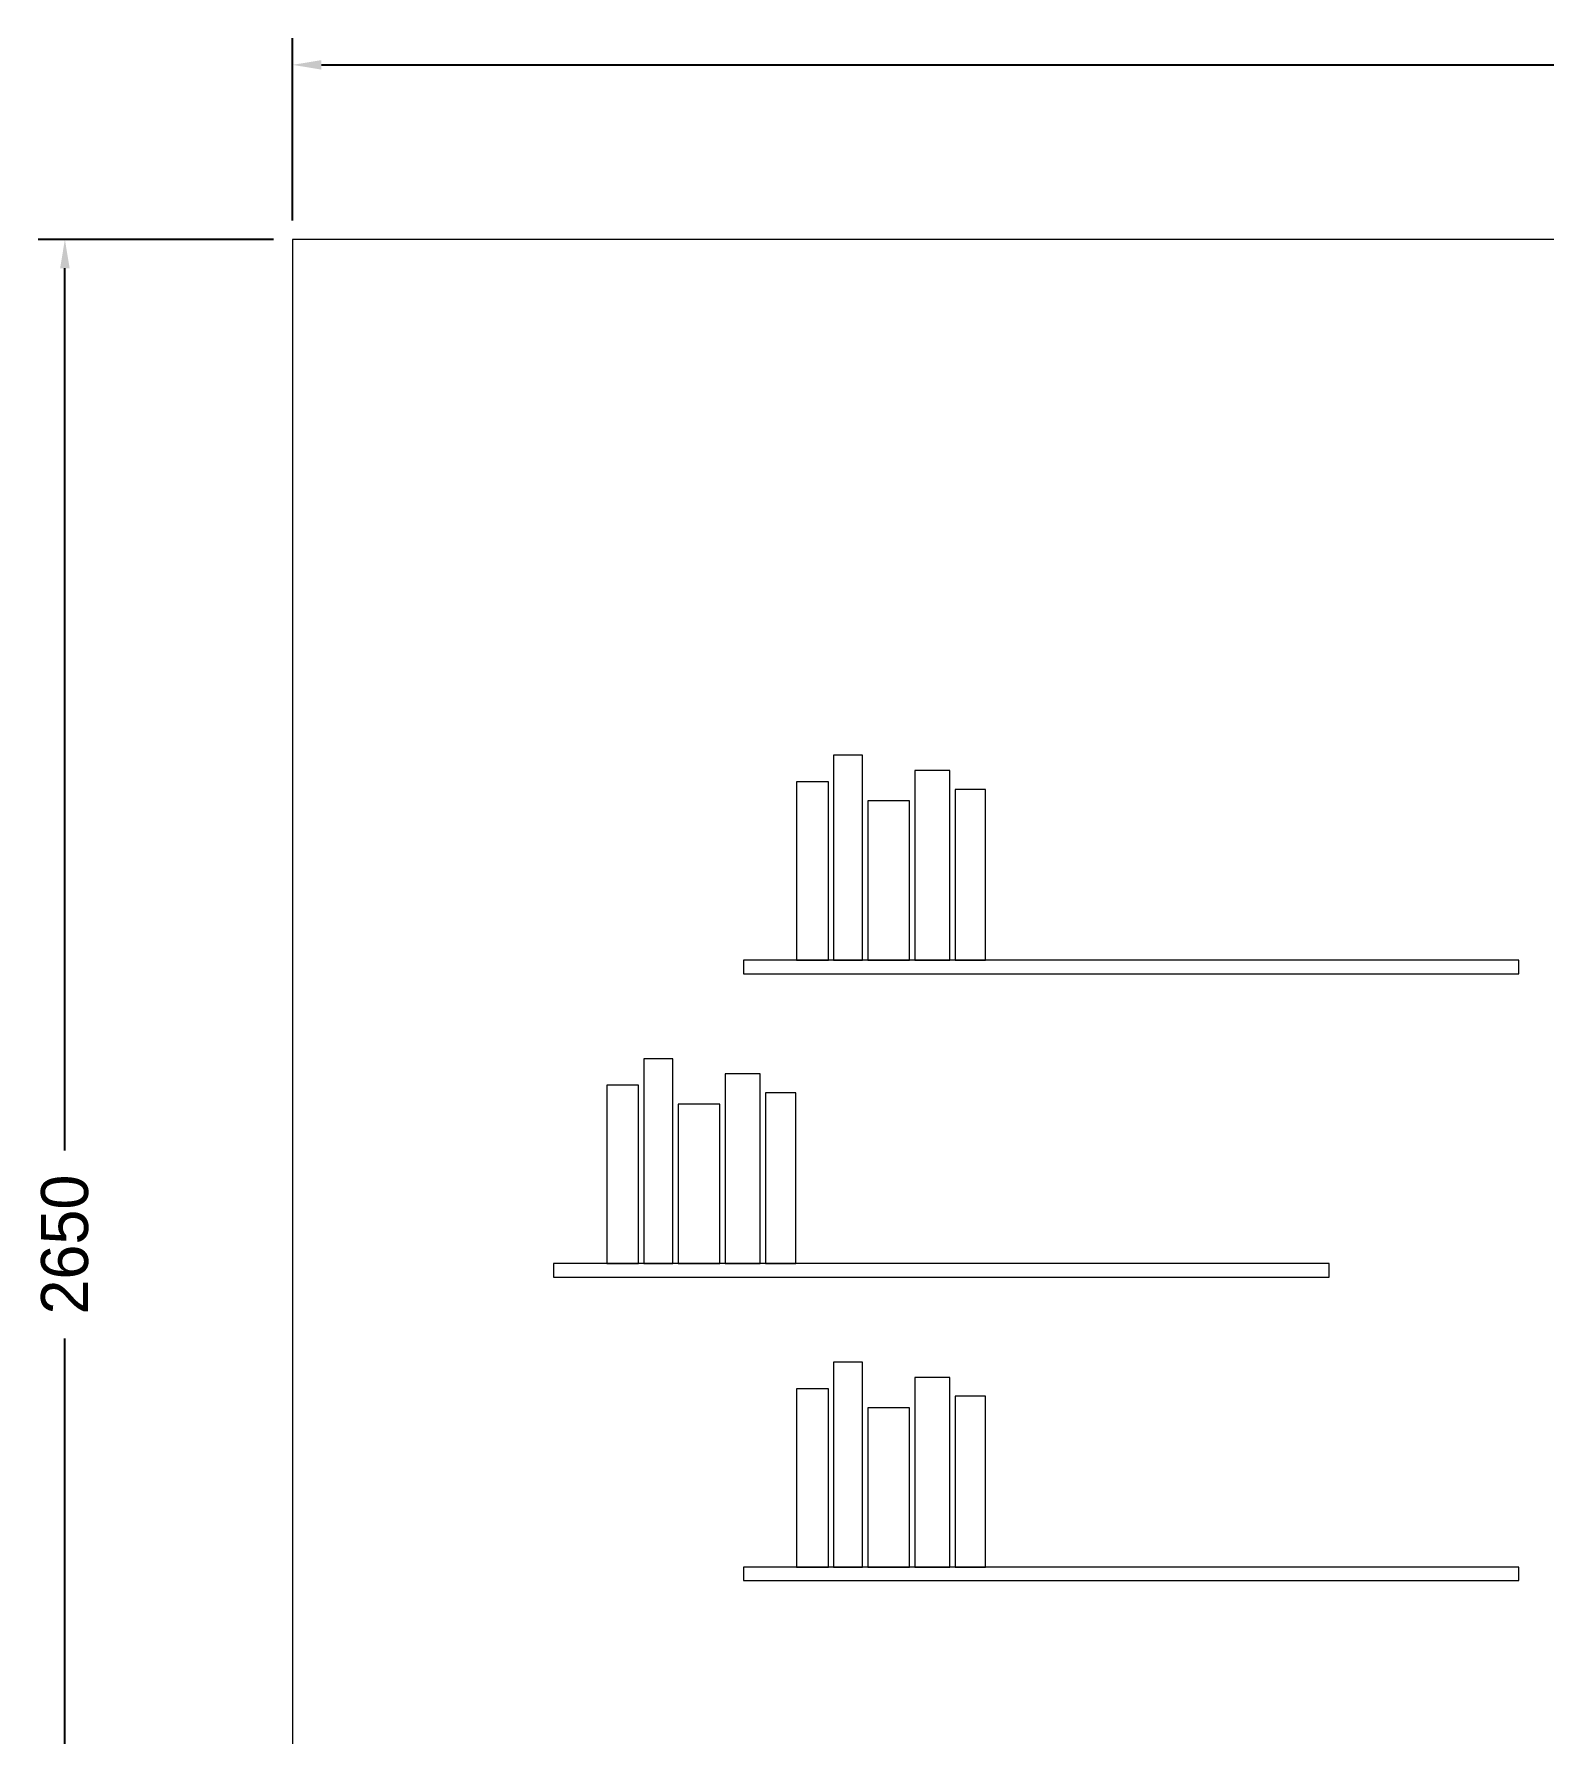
# Model space of a CAD drawing. Header units: millimetres. Extents: x -341 to 5677, y -471 to 2921.
# Drawn here: x -341 to 1649, y 680 to 2921 of the extents above; entities that cross this region are included whole.
import ezdxf

# ---------------------------------------------------------------- set-up
doc = ezdxf.new("R2010")
doc.units = ezdxf.units.MM
for name, color, linetype, lineweight, true_color in [('BOOKS-SYMBOLIC', 7, 'Continuous', 20, 0x6a828b), ('DIM', 7, 'Continuous', 20, 0x4a6778), ('SHELF', 7, 'Continuous', 20, 0xbe9765), ('WALL', 7, 'Continuous', 20, 0x707a81)]:
    doc.layers.add(name, color=color, linetype=linetype, lineweight=lineweight, true_color=true_color)
doc.dimstyles.get("Standard").update_dxf_attribs({"dimtxt": 2.5, "dimasz": 2.5, "dimexe": 1.25, "dimexo": 0.625, "dimtad": 1, "dimcen": 2.5, "dimazin": 3, "dimtfac": 1, "dimtmove": 0, "dimatfit": 3})

# ---------------------------------------------------------------- blocks, each defined once
blk = doc.blocks.new('_CLOSEDFILLED')
at = {"color": 0, "linetype": 'BYBLOCK'}
blk.add_solid([(-1, 0.164), (0, 0), (-1, -0.164)], dxfattribs=at)
blk = doc.blocks.new('*D1')
at = {"color": 4}
for p, q in [((0, 2675), (0, 2915)), ((4632.2, 2675), (4632.2, 2915)), ((38, 2880), (2192.1, 2880)), ((2440.1, 2880), (4594.2, 2880))]:
    blk.add_line(p, q, dxfattribs=at)
at = {"layer": 'Defpoints'}
for p in [(0, 2880), (0, 2650), (4632.2, 2650)]:
    blk.add_point(p, dxfattribs=at)
at = {"layer": 'DIM', "color": 4, "xscale": 38, "yscale": 38, "rotation": 180}
blk.add_blockref('_CLOSEDFILLED', (0, 2880), dxfattribs=at)
at = {"layer": 'DIM', "color": 4, "xscale": 38, "yscale": 38}
blk.add_blockref('_CLOSEDFILLED', (4632.2, 2880), dxfattribs=at)
at = {"layer": 'DIM', "color": 4, "insert": (2316.1, 2880), "char_height": 62, "attachment_point": 5}
blk.add_mtext('4632', dxfattribs=at)
blk = doc.blocks.new('*D2')
at = {"color": 4}
for p, q in [((-25, 2650), (-335, 2650)), ((-300, 1449), (-300, 2612)), ((-300, 38), (-300, 1201)), ((-25, 0), (-335, 0))]:
    blk.add_line(p, q, dxfattribs=at)
at = {"layer": 'Defpoints'}
for p in [(0, 2650), (-300, 0), (0, 0)]:
    blk.add_point(p, dxfattribs=at)
at = {"layer": 'DIM', "color": 4, "xscale": 38, "yscale": 38}
for p, rotation in [((-300, 2650), 90), ((-300, 0), 270)]:
    blk.add_blockref('_CLOSEDFILLED', p, dxfattribs=dict(at, rotation=rotation))
at = {"layer": 'DIM', "color": 4, "insert": (-300, 1325), "char_height": 62, "attachment_point": 5, "rotation": 90}
blk.add_mtext('2650', dxfattribs=at)

msp = doc.modelspace()

# ---------------------------------------------------------------- linework, layer by layer
at = {"layer": 'BOOKS-SYMBOLIC'}
for points in [[(713.091, 1700), (751.091, 1700), (751.091, 1970), (713.091, 1970)], [(820.091, 1700), (866.091, 1700), (866.091, 1950), (820.091, 1950)], [(664.091, 1700), (706.091, 1700), (706.091, 1935), (664.091, 1935)], [(758.091, 1700), (813.091, 1700), (813.091, 1910), (758.091, 1910)], [(873.091, 1700), (913.091, 1700), (913.091, 1925), (873.091, 1925)], [(463.091, 1300), (501.091, 1300), (501.091, 1570), (463.091, 1570)], [(570.091, 1300), (616.091, 1300), (616.091, 1550), (570.091, 1550)], [(414.091, 1300), (456.091, 1300), (456.091, 1535), (414.091, 1535)], [(623.091, 1300), (663.091, 1300), (663.091, 1525), (623.091, 1525)], [(508.091, 1300), (563.091, 1300), (563.091, 1510), (508.091, 1510)], [(713.091, 900), (751.091, 900), (751.091, 1170), (713.091, 1170)], [(820.091, 900), (866.091, 900), (866.091, 1150), (820.091, 1150)], [(664.091, 900), (706.091, 900), (706.091, 1135), (664.091, 1135)], [(873.091, 900), (913.091, 900), (913.091, 1125), (873.091, 1125)], [(758.091, 900), (813.091, 900), (813.091, 1110), (758.091, 1110)]]:
    msp.add_lwpolyline(points, close=True, dxfattribs=at)
at = {"layer": 'SHELF'}
for points in [[(594.091, 1682), (1616.091, 1682), (1616.091, 1700), (594.091, 1700)], [(344.091, 1282), (1366.091, 1282), (1366.091, 1300), (344.091, 1300)], [(594.091, 882), (1616.091, 882), (1616.091, 900), (594.091, 900)]]:
    msp.add_lwpolyline(points, close=True, dxfattribs=at)
at = {"layer": 'WALL'}
msp.add_lwpolyline([(0, 0), (4632.182, 0), (4632.182, 2650), (0, 2650)], close=True, dxfattribs=at)

# ---------------------------------------------------------------- dimensions: what is measured, and where the dimension line sits
at = {"layer": 'DIM'}
dim = msp.add_linear_dim(base=(0, 2880), p1=(0, 2650), p2=(4632.182, 2650), text='4632', dimstyle='Standard', override={"dimtxt": 62, "dimasz": 38, "dimexe": 35, "dimexo": 25, "dimgap": 22, "dimclrd": 4, "dimclre": 4, "dimclrt": 4}, dxfattribs=at)
dim.commit()
dim.dimension.update_dxf_attribs({"geometry": '*D1', "text_midpoint": (2316.091, 2880)})
dim = msp.add_linear_dim(base=(-300, 0), p1=(0, 0), p2=(0, 2650), angle=90, text='2650', dimstyle='Standard', override={"dimtxt": 62, "dimasz": 38, "dimexe": 35, "dimexo": 25, "dimgap": 22, "dimclrd": 4, "dimclre": 4, "dimclrt": 4}, dxfattribs=at)
dim.commit()
dim.dimension.update_dxf_attribs({"geometry": '*D2', "text_midpoint": (-300, 1325)})

doc.saveas('drawing.dxf')
